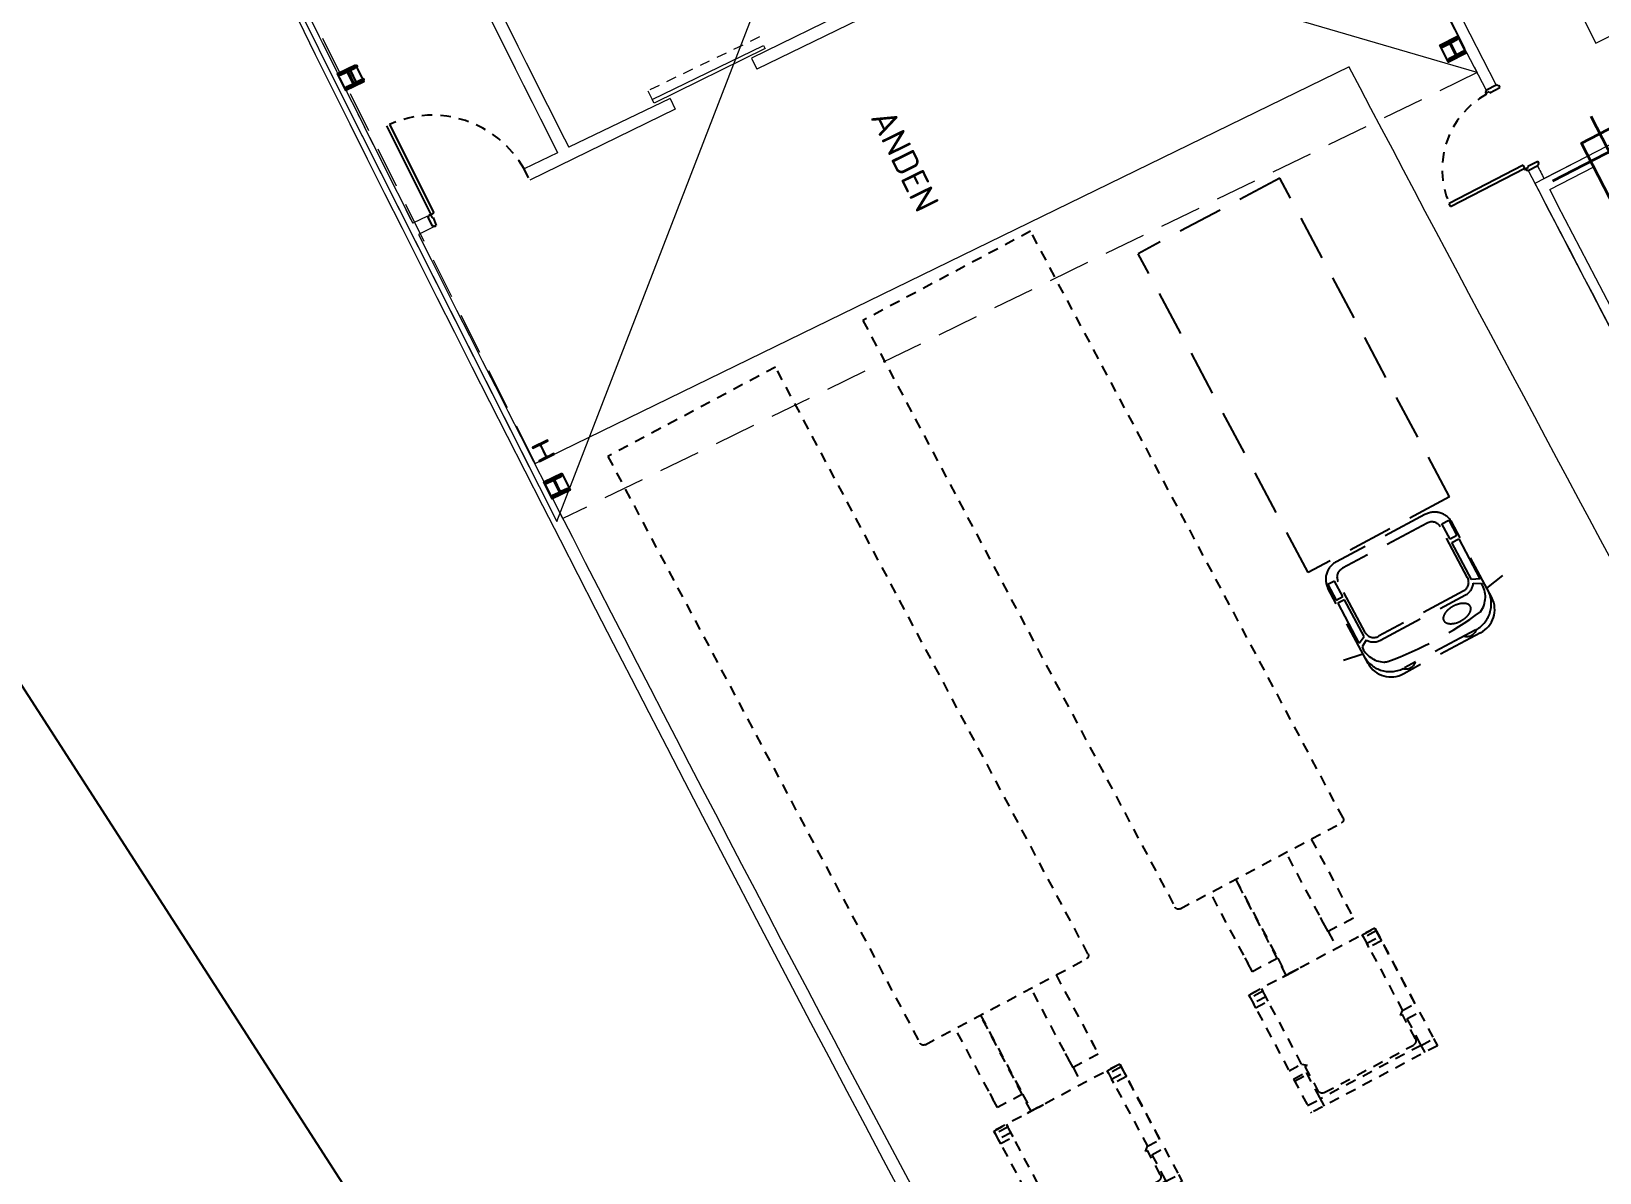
# Model space of a CAD drawing. Header units: metres. Extents: x 2 to 659295185, y -28 to 1124222152.
# Drawn here: x 655463.01 to 655482.01, y 1126232.11 to 1126245.93 of the extents above; entities that cross this region are included whole.
import ezdxf

# ---------------------------------------------------------------- set-up
doc = ezdxf.new("R2010")
doc.units = ezdxf.units.M
doc.header["$MEASUREMENT"] = 0
for name, pattern in [('CCSM_C1_CUERPO NS$0$CONTINUA', [0]), ('CCSM_C1_CUERPO NS$0$DASHED', [0.75, 0.5, -0.25]), ('CCSM_C1_CUERPO NS$0$HIDDEN', [0.375, 0.25, -0.125]), ('CCSM_C1_CUERPO NS$0$HIDDEN2', [0.1875, 0.125, -0.0625])]:
    doc.linetypes.add(name, pattern=pattern)
doc.layers.get('0').update_dxf_attribs({"linetype": 'CONTINUOUS'})
doc.layers.add('CCSM_C1_CUERPO NS$0$A-AREAS COMERCIALES', color=151, linetype='CONTINUOUS', plot=False)
for name, color, linetype in [('CCSM_C1_CUERPO NS$0$A-EQUIPOS', 9, 'CONTINUOUS'), ('CCSM_C1_CUERPO NS$0$A-PARED', 2, 'CCSM_C1_CUERPO NS$0$CONTINUA'), ('CCSM_C1_CUERPO NS$0$A-PROYECCIONES', 5, 'CCSM_C1_CUERPO NS$0$DASHED'), ('CCSM_C1_CUERPO NS$0$A-PUERTA', 5, 'CCSM_C1_CUERPO NS$0$CONTINUA'), ('CCSM_C1_CUERPO NS$0$A-TEXTOS AREAS', 7, 'CONTINUOUS'), ('CCSM_C1_CUERPO NS$0$A_INDICATIVOS', 8, 'CCSM_C1_CUERPO NS$0$HIDDEN2'), ('CCSM_C1_CUERPO NS$0$A_RAMPAS DE ANDENES', 8, 'CCSM_C1_CUERPO NS$0$CONTINUA'), ('CCSM_C1_CUERPO NS$0$C-DIM-MILIMETRO', 1, 'CONTINUOUS'), ('CCSM_C1_CUERPO NS$0$E-CM', 3, 'CONTINUOUS'), ('CCSM_C1_CUERPO NS$0$E-VMP', 7, 'CONTINUOUS'), ('CCSM_C1_CUERPO NS$0$TEXT-LOSA', 2, 'CONTINUOUS'), ('CCSM_XREF ESTRUCTURA15$0$E_PLANCHAS S', 67, 'CONTINUOUS'), ('CCSM_XREF ESTRUCTURA15$0$PLANCHAS VERIFICADAS ANDENES  Y AMPLIACION LOCALES H Y N 12-05-2011', 8, 'CONTINUOUS'), ('Parcelas', 140, 'CONTINUOUS')]:
    doc.layers.add(name, color=color, linetype=linetype)
doc.layers.add('CCSM_XREF ESTRUCTURA15$0$E-CS-COLUMNA', color=2, linetype='CONTINUOUS', lineweight=35)
doc.styles.add('CCSM_C1_CUERPO NS$0$ROMANS', font='romans__.ttf')

# ---------------------------------------------------------------- blocks, each defined once
blk = doc.blocks.new('CCSM_C1_CUERPO NS$0$Camion L12')
for p, q in [((0.863, 11.021), (-0.865, 11.02)), ((-0.865, 10.559), (-0.865, 11.02)), ((-0.692, 10.905), (-0.692, 11.02)), ((0.69, 10.906), (0.691, 11.021)), ((0.863, 10.924), (0.863, 11.021)), ((-0.865, 10.923), (-0.692, 10.923)), ((0.69, 10.924), (-0.692, 10.923)), ((-0.692, 10.559), (-0.692, 10.905)), ((-0.613, 10.878), (0.609, 10.879)), ((0.69, 10.924), (0.863, 10.924)), ((0.691, 10.56), (0.69, 10.906)), ((0.863, 10.56), (0.863, 10.906)), ((-0.671, 10.49), (-0.671, 10.821)), ((0.667, 10.821), (0.667, 10.49)), ((-0.865, 10.587), (-0.692, 10.587)), ((-0.865, 10.559), (-0.692, 10.559)), ((-0.692, 10.444), (-0.64, 10.488)), ((-0.671, 10.49), (-0.64, 10.488)), ((0.667, 10.49), (0.64, 10.488)), ((0.64, 10.488), (0.691, 10.445)), ((0.691, 10.56), (0.863, 10.56)), ((-0.865, 10.444), (-0.692, 10.444)), ((-0.864, 9.407), (-0.865, 10.444)), ((-0.692, 10.444), (-0.691, 9.407)), ((0.691, 9.425), (0.691, 10.445)), ((0.691, 10.445), (0.863, 10.445)), ((0.863, 10.445), (0.864, 9.408)), ((0.863, 10.445), (0.864, 9.428)), ((0.863, 10.445), (0.864, 9.408)), ((0.863, 10.445), (0.864, 9.408)), ((0.863, 10.445), (0.864, 9.408)), ((0.864, 9.408), (0.863, 10.445)), ((-0.864, 9.58), (-0.691, 9.58)), ((-0.864, 9.522), (-0.864, 9.58)), ((-0.691, 9.523), (-0.864, 9.522)), ((-0.691, 9.58), (-0.691, 9.523)), ((0.691, 9.581), (0.691, 9.523)), ((0.863, 9.581), (0.691, 9.581)), ((0.691, 9.523), (0.863, 9.524)), ((0.863, 9.524), (0.863, 9.581)), ((-0.691, 9.446), (-0.864, 9.445)), ((-0.864, 9.445), (-0.864, 9.407)), ((0.864, 9.408), (-0.864, 9.407)), ((-0.864, 9.407), (-0.691, 9.407)), ((-0.691, 9.407), (-0.691, 9.446)), ((-0.184, 9.408), (-0.409, 9.407)), ((-0.403, 9.407), (-0.346, 9.407)), ((-0.352, 9.407), (-0.346, 8.094)), ((-0.346, 9.407), (-0.288, 9.407)), ((-0.346, 9.177), (-0.346, 9.407)), ((-0.288, 9.407), (-0.23, 9.408)), ((-0.23, 9.408), (-0.196, 9.408)), ((0.345, 9.18), (0.345, 9.408)), ((0.691, 9.446), (0.69, 9.408)), ((0.691, 9.425), (0.69, 9.408)), ((0.69, 9.408), (0.864, 9.408)), ((0.863, 9.446), (0.691, 9.446)), ((0.864, 9.408), (0.863, 9.446)), ((-0.692, 9.177), (-0.691, 8.093)), ((-0.346, 9.177), (-0.692, 9.177)), ((-0.346, 8.094), (-0.346, 9.177)), ((0.345, 9.18), (0.346, 8.094)), ((0.691, 9.18), (0.345, 9.18)), ((0.691, 8.094), (0.691, 9.18)), ((-0.689, 9.062), (-0.689, 8.987)), ((-0.348, 8.987), (-0.348, 9.062)), ((0.344, 9.062), (0.344, 8.987)), ((0.69, 8.987), (0.69, 9.062))]:
    blk.add_line(p, q)
blk.add_lwpolyline([(-1.148, 0), (-1.152, 8.048, -0.414214), (-1.107, 8.093), (1.107, 8.094, -0.414214), (1.152, 8.049), (1.152, 0)], format="xyb", close=True)
for centre, start, end in [((-0.613, 10.821), 90.028, 180.028), ((0.609, 10.821), 0.028, 90.028)]:
    blk.add_arc(centre, 0.0576, start, end)
blk = doc.blocks.new('CCSM_C1_CUERPO NS$0$A$C6A3A6647')
for p, q in [((0.101, 0.4443), (0.1103, 0.5001)), ((0.0711, 0.4443), (0.3078, 0.4443)), ((0.1308, 0.4179), (0.1195, 0.4373)), ((0.2578, 0.4398), (0.1322, 0.4398)), ((0.1322, 0.4398), (0.1419, 0.4186)), ((0.2578, 0.4186), (0.2578, 0.4398)), ((0.3164, 0.4398), (0.2679, 0.4398)), ((0.2679, 0.4398), (0.2679, 0.4186)), ((0.3164, 0.4186), (0.3164, 0.4398)), ((0.3719, 0.4721), (1.3719, 0.4721)), ((0.3719, 0.028), (0.3719, 0.4721)), ((1.3719, 0.028), (1.3719, 0.4721)), ((0.1419, 0.4186), (0.2578, 0.4186)), ((0.1507, 0.4107), (0.3107, 0.4107)), ((0.2679, 0.4186), (0.3164, 0.4186)), ((0, 0.1297), (0, 0.3703)), ((0.0133, 0.139), (0.0133, 0.3611)), ((0.1121, 0.3837), (0.1121, 0.1164)), ((0.124, 0.1171), (0.124, 0.383)), ((0.3373, 0.1171), (0.3373, 0.383)), ((0.3612, 0.1112), (0.3612, 0.3888)), ((0.1507, 0.0893), (0.3107, 0.0893)), ((0.0711, 0.0557), (0.3078, 0.0557)), ((0.101, 0.0557), (0.1103, 0)), ((0.1308, 0.0822), (0.1195, 0.0627)), ((0.1322, 0.0603), (0.1419, 0.0815)), ((0.2578, 0.0603), (0.1322, 0.0603)), ((0.1419, 0.0815), (0.2578, 0.0815)), ((0.2578, 0.0815), (0.2578, 0.0603)), ((0.2679, 0.0603), (0.2679, 0.0815)), ((0.2679, 0.0815), (0.3164, 0.0815)), ((0.3164, 0.0603), (0.2679, 0.0603)), ((0.3164, 0.0815), (0.3164, 0.0603)), ((0.3719, 0.028), (1.3719, 0.028))]:
    blk.add_line(p, q)
for centre, radius, start, end in [((0.0726, 0.3717), 0.0726, 91.1988, 181.1028), ((0.0949, 0.3627), 0.0816, 91.1245, 181.1773), ((0.114, 0.3681), 0.0695, 85.4302, 148.8562), ((0.3067, 0.3899), 0.0544, 358.8413, 88.8577), ((1.04, 0.2501), 0.9997, 171.7743, 188.535), ((0.0792, 0.3889), 0.0289, 148.4692, 171.5951), ((0.1528, 0.3831), 0.0411, 122.4284, 180.2305), ((0.1512, 0.3835), 0.0272, 91.1895, 181.1115), ((0.3101, 0.3835), 0.0272, 358.8885, 88.8106), ((0.0341, 0.3457), 0.0287, 136.0415, 223.6451), ((0.0341, 0.1543), 0.0287, 136.3537, 223.9597), ((0.1087, 0.1645), 0.0543, 167.0087, 183.2487), ((0.1104, 0.1644), 0.0559, 151.5282, 167.1956), ((0.088, 0.1762), 0.0306, 127.3938, 151.1359), ((0.0774, 0.1902), 0.013, 89.8726, 127.4368), ((0.0774, 0.1901), 0.0132, 52.7922, 90.0166), ((0.0672, 0.1766), 0.0301, 28.5695, 52.7135), ((0.0507, 0.1676), 0.0488, 12.5874, 28.6414), ((0.0255, 0.1616), 0.0747, 359.8817, 12.852), ((0.0949, 0.1373), 0.0816, 178.824, 268.8742), ((0.1293, 0.1613), 0.0747, 179.8616, 192.8518), ((0.1041, 0.1553), 0.0488, 192.5874, 208.6414), ((0.088, 0.1467), 0.0306, 208.8641, 232.6062), ((0.0672, 0.1463), 0.0301, 307.2865, 331.4305), ((0.0507, 0.1553), 0.0488, 331.3586, 347.4126), ((0.0255, 0.1613), 0.0747, 347.1482, 0.1384), ((0.0726, 0.1283), 0.0726, 178.8972, 268.8012), ((0.0792, 0.1112), 0.0289, 188.4124, 211.5232), ((0.1141, 0.1323), 0.0698, 206.0089, 274.4454), ((0.0774, 0.1327), 0.013, 232.5632, 270.1274), ((0.0774, 0.1329), 0.0132, 269.9834, 307.2077), ((0.1528, 0.1169), 0.0411, 179.7709, 237.5687), ((0.1512, 0.1166), 0.0272, 178.8902, 268.8065), ((0.3067, 0.1101), 0.0544, 271.1423, 1.1598), ((0.3101, 0.1166), 0.0272, 271.1935, 1.1098)]:
    blk.add_arc(centre, radius, start, end)
blk = doc.blocks.new('CCSM_C1_CUERPO NS$0$HEA200')
blk.add_lwpolyline([(3, 28), (3, 162, -0.410123), (21, 180), (100, 180), (100, 190), (-100, 190), (-100, 180), (-21, 180, -0.410123), (-3, 162), (-3, 28, -0.410123), (-21, 10), (-100, 10), (-100, 0), (100, 0), (100, 10), (21, 10, -0.418316), (3, 28)], format="xyb")
blk = doc.blocks.new('CCSM_C1_CUERPO NS$0$AM_PIZ-120-15')
for p, q in [((0.045, 1.025), (0.085, 1.025)), ((0.045, 1.025), (0.045, 0.015)), ((0.085, 0.015), (0.085, 1.025)), ((0, 0), (0.015, 0)), ((0.015, 0.015), (0.035, 0.015)), ((0.015, 0), (0.015, 0.015)), ((0.035, 0.015), (0.035, -0.03)), ((0.045, 0.015), (0.085, 0.015)), ((1.065, 0.015), (1.065, -0.03)), ((1.085, 0.015), (1.065, 0.015)), ((1.085, 0), (1.085, 0.015)), ((1.1, 0), (1.085, 0)), ((1.1, 0), (1.1, -0.15)), ((0, 0), (0, -0.15)), ((0, -0.15), (0.015, -0.15)), ((0.015, -0.15), (0.015, -0.165)), ((0.015, -0.165), (0.05, -0.165)), ((0.035, -0.03), (0.05, -0.03)), ((0.05, -0.03), (0.05, -0.165)), ((1.065, -0.03), (1.05, -0.03)), ((1.05, -0.03), (1.05, -0.165)), ((1.085, -0.165), (1.05, -0.165)), ((1.1, -0.15), (1.085, -0.15)), ((1.085, -0.15), (1.085, -0.165))]:
    blk.add_line(p, q)
at = {"color": 8, "linetype": 'CCSM_C1_CUERPO NS$0$HIDDEN', "ltscale": 0.5}
blk.add_arc((0.009, -0.019), 1.047, 1.8622, 85.8231, dxfattribs=at)
blk = doc.blocks.new('CCSM_C1_CUERPO NS$0$A$C2BD51833')
for p, q in [((-0.345, 1.29), (0.004, 0.142)), ((-0.306, 1.302), (0.042, 0.154)), ((-0.035, 0.115), (-0.021, 0.119)), ((-0.025, 0.134), (-0.001, 0.141)), ((-0.021, 0.119), (-0.025, 0.134)), ((-0.001, 0.141), (0.012, 0.098)), ((0, 0), (0.014, 0.004)), ((0.004, 0.142), (0.042, 0.154)), ((0.012, 0.098), (0.022, 0.101)), ((0.014, 0.004), (0.019, -0.01)), ((0.022, 0.101), (0.043, -0.003)), ((0.019, -0.01), (0.043, -0.003))]:
    blk.add_line(p, q)
at = {"ltscale": 0.5}
for p, q in [((1.244, 0.378), (1.209, 0.492)), ((0, 0), (-0.035, 0.115))]:
    blk.add_line(p, q, dxfattribs=at)
at = {"color": 8, "linetype": 'CCSM_C1_CUERPO NS$0$HIDDEN', "ltscale": 0.5}
blk.add_arc((0.009, 0.069), 1.272, 19.4212, 104.3552, dxfattribs=at)
blk = doc.blocks.new('CCSM_XREF ESTRUCTURA15$0$COLUM L 120x120')
at = {"color": 5}
for p, q in [((0, 1.095), (0, -0.482)), ((1.474, 0), (-0.774, 0))]:
    blk.add_line(p, q, dxfattribs=at)
blk.add_lwpolyline([(0.95, 0.25), (0.25, 0.25), (0.25, 0.95), (-0.25, 0.95), (-0.25, -0.25), (0.95, -0.25)], close=True)
blk = doc.blocks.new('CCSM_XREF ESTRUCTURA15$0$A$C56CE3517')
at = {"layer": 'CCSM_XREF ESTRUCTURA15$0$E-CS-COLUMNA'}
blk.add_lwpolyline([(-0.162, -0.103), (-0.028, -0.103, -0.410123), (-0.01, -0.121), (-0.01, -0.2), (0, -0.2), (0, 0), (-0.01, 0), (-0.01, -0.079, -0.410123), (-0.028, -0.097), (-0.162, -0.097, -0.410123), (-0.18, -0.079), (-0.18, 0), (-0.19, 0), (-0.19, -0.2), (-0.18, -0.2), (-0.18, -0.121, -0.418316), (-0.162, -0.103)], format="xyb", dxfattribs=at)
at = {"layer": 'CCSM_XREF ESTRUCTURA15$0$E_PLANCHAS S'}
blk.add_lwpolyline([(-0.21, 0.02), (0.02, 0.02), (0.02, -0.22), (-0.21, -0.22)], close=True, dxfattribs=at)

msp = doc.modelspace()

# ---------------------------------------------------------------- linework, layer by layer
at = {"layer": 'CCSM_C1_CUERPO NS$0$A-AREAS COMERCIALES', "lineweight": 5}
msp.add_lwpolyline([(655481.2558, 1126244.0262, 0.0048521), (655487.3743, 1126232.5624), (655509.2712, 1126244.5205, -0.0024452), (655506.777, 1126249.1414), (655517.3625, 1126254.7936, -0.0033349), (655514.1082, 1126260.993), (655503.4462, 1126255.4865, -0.0009117), (655503.224, 1126255.3718), (655492.2515, 1126249.705), (655492.217, 1126249.7719), (655481.221, 1126244.093), (655481.2558, 1126244.0262)], format="xyb", dxfattribs=at)
at = {"layer": 'CCSM_C1_CUERPO NS$0$A-EQUIPOS', "lineweight": 5}
msp.add_lwpolyline([(655481.9619, 1126245.7904), (655485.1818, 1126247.4004), (655484.6451, 1126248.4737), (655481.4252, 1126246.8637)], close=True, dxfattribs=at)
at = {"layer": 'CCSM_C1_CUERPO NS$0$A-PARED', "lineweight": 5}
for p, q in [((655473.7112, 1126246.4054), (655471.8006, 1126245.4742)), ((655472.9599, 1126246.206), (655471.735, 1126245.6088)), ((655471.735, 1126245.6088), (655471.8006, 1126245.4742)), ((655470.7488, 1126245.1216), (655469.5212, 1126244.5296)), ((655470.7488, 1126245.1216), (655470.8119, 1126244.992)), ((655470.8119, 1126244.992), (655469.0493, 1126244.1327)), ((655469.3863, 1126244.4639), (655468.9809, 1126244.2684)), ((655481.3323, 1126244.1505), (655481.8659, 1126244.4261)), ((655481.1406, 1126244.2477), (655481.2523, 1126244.3054)), ((655481.4011, 1126244.0172), (655481.9347, 1126244.2928)), ((655481.4011, 1126244.0172), (655481.9347, 1126244.2928)), ((655467.8132, 1126243.6969), (655467.6334, 1126243.6093)), ((655467.8132, 1126243.6969), (655467.8806, 1126243.563)), ((655467.8806, 1126243.563), (655467.7009, 1126243.4753))]:
    msp.add_line(p, q, dxfattribs=at)
at = {"layer": 'CCSM_C1_CUERPO NS$0$A-PARED', "lineweight": 5, "ltscale": 0.5}
msp.add_lwpolyline([(655480.1521, 1126246.1413), (655480.6317, 1126245.2229), (655480.7541, 1126245.2862), (655480.2796, 1126246.2051)], close=True, dxfattribs=at)
msp.add_lwpolyline([(655480.1521, 1126246.1413), (655480.6317, 1126245.2229), (655480.7541, 1126245.2862), (655480.2796, 1126246.2051)], close=True, dxfattribs=at)
at = {"layer": 'CCSM_C1_CUERPO NS$0$A-PARED', "lineweight": 5}
for centre, radius, start, end in [((655980.4715, 1126501.848), 572.2365, 205.997077, 206.729974), ((655980.4715, 1126501.848), 572.0865, 205.997079, 206.730168), ((655955.3418, 1126488.3842), 545.8299, 205.811604, 208.971189), ((655980.472, 1126501.8483), 574.1871, 206.4280834, 206.7274573), ((655980.472, 1126501.8483), 574.1871, 206.5797106, 206.7274573), ((656026.8426, 1126527.5913), 614.8774, 207.4395888, 210.7355571), ((655980.4715, 1126501.848), 561.7365, 207.288793, 207.306577), ((655980.4715, 1126501.848), 561.7365, 207.321877, 208.631782), ((655980.472, 1126501.8483), 574.1871, 206.7424264, 208.9320546), ((655980.472, 1126501.8483), 574.1871, 206.7424264, 208.9320546)]:
    msp.add_arc(centre, radius, start, end, dxfattribs=at)
at = {"layer": 'CCSM_C1_CUERPO NS$0$A-PROYECCIONES', "lineweight": 5}
msp.add_lwpolyline([(655480.5213, 1126245.4343), (655469.4494, 1126240.0339), (655464.3831, 1126250.1678), (655475.387, 1126255.5326)], close=True, dxfattribs=at)
at = {"layer": 'CCSM_C1_CUERPO NS$0$A-PUERTA', "lineweight": 5, "ltscale": 0.5}
msp.add_lwpolyline([(655471.9012, 1126245.7242), (655470.5551, 1126245.0625), (655470.5334, 1126245.1075), (655471.8812, 1126245.7633), (655471.9004, 1126245.7239)], dxfattribs=at)
at = {"layer": 'CCSM_C1_CUERPO NS$0$A_INDICATIVOS', "lineweight": 5}
for p, q in [((655471.8322, 1126245.8661), (655470.4811, 1126245.2145)), ((655470.4811, 1126245.2145), (655470.5686, 1126245.0347))]:
    msp.add_line(p, q, dxfattribs=at)
at = {"layer": 'CCSM_C1_CUERPO NS$0$A_RAMPAS DE ANDENES', "lineweight": 5}
msp.add_line((655478.9718, 1126245.5032), (655469.1108, 1126240.696), dxfattribs=at)
msp.add_line((655478.9718, 1126245.5032), (655469.1108, 1126240.696), dxfattribs=at)
msp.add_arc((656150.1881, 1126598.9709), 758.6, 207.7716325, 210.4959046, dxfattribs=at)
at = {"layer": 'CCSM_C1_CUERPO NS$0$C-DIM-MILIMETRO', "color": 8, "lineweight": 5}
for p, q in [((655464.509, 1126249.7391), (655466.8008, 1126245.0992)), ((655464.509, 1126249.7391), (655466.8008, 1126245.0992)), ((655466.8008, 1126245.0992), (655469.0408, 1126240.662)), ((655466.8008, 1126245.0992), (655469.0408, 1126240.662))]:
    msp.add_line(p, q, dxfattribs=at)
at = {"layer": 'CCSM_C1_CUERPO NS$0$E-VMP', "color": 8, "lineweight": 5}
for p, q in [((655464.509, 1126249.7391), (655466.8008, 1126245.0992)), ((655464.509, 1126249.7391), (655466.8008, 1126245.0992)), ((655466.8008, 1126245.0992), (655469.376, 1126239.9981)), ((655466.8008, 1126245.0992), (655469.376, 1126239.9981))]:
    msp.add_line(p, q, dxfattribs=at)
at = {"layer": 'CCSM_C1_CUERPO NS$0$TEXT-LOSA', "color": 8, "lineweight": 5}
for p, q in [((655469.376, 1126239.9981), (655475.3862, 1126255.5343)), ((655480.5213, 1126245.4343), (655464.3866, 1126250.1588))]:
    msp.add_line(p, q, dxfattribs=at)
at = {"layer": 'Parcelas', "lineweight": -3}
msp.add_lwpolyline([(655407, 1126373), (655419, 1126334), (655427, 1126311), (655450, 1126258), (655470, 1126227), (655488, 1126195), (655518, 1126139), (655542, 1126099), (655569, 1126079), (655592, 1126071), (655606, 1126082), (655630, 1126102), (655649, 1126122), (655663, 1126152), (655658, 1126217), (655647, 1126289), (655665, 1126303), (655670, 1126341)], dxfattribs=at)

# ---------------------------------------------------------------- block references
at = {"layer": 'CCSM_C1_CUERPO NS$0$A-PUERTA', "lineweight": 5}
for name, p, rotation in [('CCSM_C1_CUERPO NS$0$A$C2BD51833', (655467.8739, 1126243.5764), 9.847027289387576), ('CCSM_C1_CUERPO NS$0$AM_PIZ-120-15', (655481.1324, 1126244.2435), 117.3141378394517), ('CCSM_C1_CUERPO NS$0$AM_PIZ-120-15', (655481.1324, 1126244.2435), 117.3141378394517)]:
    msp.add_blockref(name, p, dxfattribs=dict(at, rotation=rotation))
at = {"layer": 'CCSM_C1_CUERPO NS$0$A_INDICATIVOS', "lineweight": 5, "xscale": 4.37338605474391, "yscale": 4.37338605474391, "zscale": 4.37338605474391, "rotation": 118.0481346211864}
msp.add_blockref('CCSM_C1_CUERPO NS$0$A$C6A3A6647', (655481.0624, 1126238.9172), dxfattribs=at)
at = {"layer": 'CCSM_C1_CUERPO NS$0$A_INDICATIVOS', "lineweight": 5, "xscale": -1, "rotation": 208.0480150751289}
for p in [(655474.0975, 1126242.9715), (655471.0085, 1126241.3258)]:
    msp.add_blockref('CCSM_C1_CUERPO NS$0$Camion L12', p, dxfattribs=at)
at = {"layer": 'CCSM_C1_CUERPO NS$0$E-CM', "color": 8, "lineweight": 5, "xscale": 0.001000000056209361, "yscale": 0.001000000056209361, "zscale": 0.001000000056209361, "rotation": 205.8880700534982}
for p in [(655466.871, 1126245.475), (655469.1741, 1126240.9394), (655469.1741, 1126240.9394)]:
    msp.add_blockref('CCSM_C1_CUERPO NS$0$HEA200', p, dxfattribs=at)
at = {"layer": 'CCSM_XREF ESTRUCTURA15$0$E-CS-COLUMNA', "lineweight": 5, "xscale": -1, "rotation": 207.3144836241516}
msp.add_blockref('CCSM_XREF ESTRUCTURA15$0$COLUM L 120x120', (655482.1228, 1126244.4735), dxfattribs=at)
at = {"layer": 'CCSM_XREF ESTRUCTURA15$0$PLANCHAS VERIFICADAS ANDENES  Y AMPLIACION LOCALES H Y N 12-05-2011', "lineweight": 5}
for p, rotation in [((655480.3636, 1126245.6788), 297.0409781465718), ((655467.0121, 1126245.3321), 295.9890037589394), ((655469.5107, 1126240.3864), 295.9890037589394)]:
    msp.add_blockref('CCSM_XREF ESTRUCTURA15$0$A$C56CE3517', p, dxfattribs=dict(at, rotation=rotation))

# ---------------------------------------------------------------- texts
at = {"layer": 'CCSM_C1_CUERPO NS$0$A-TEXTOS AREAS', "lineweight": 5, "insert": (655473.4397, 1126245.0267), "char_height": 0.3, "width": 1.815487, "attachment_point": 1, "rotation": 296.12815, "style": 'CCSM_C1_CUERPO NS$0$ROMANS'}
msp.add_mtext('ANDEN', dxfattribs=at)
msp.add_mtext('ANDEN', dxfattribs=at)

doc.saveas('drawing.dxf')
